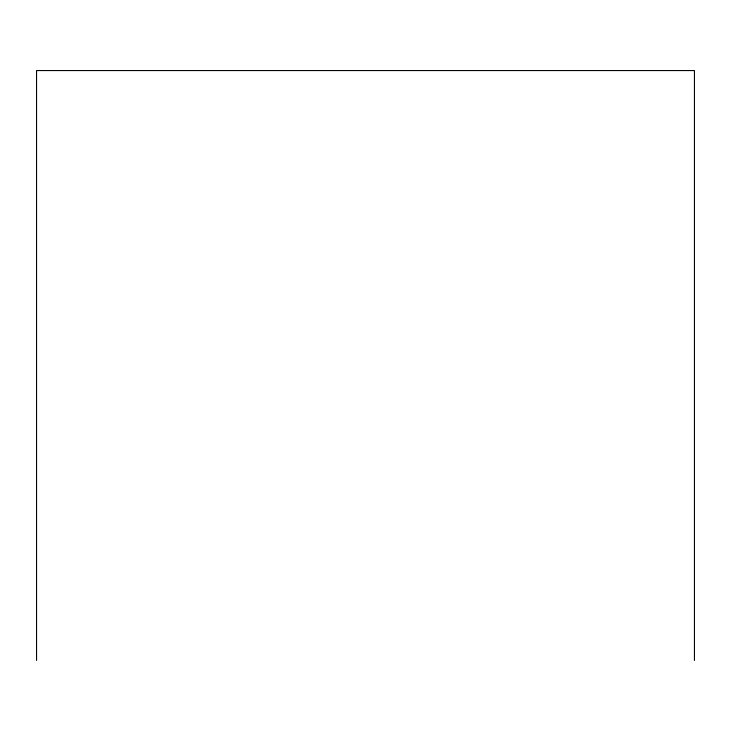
<?xml version="1.0" encoding="UTF-8"?>
<svg xmlns="http://www.w3.org/2000/svg" width="731" height="731" viewBox="0 0 731 731"><rect width="100%" height="100%" fill="white"/><g stroke="black" fill="none" stroke-linecap="round" stroke-linejoin="round"><path stroke-width="1.1" d="M694.45 660.44L694.45 70.56L36.55 70.56L36.55 660.44"/></g></svg>
